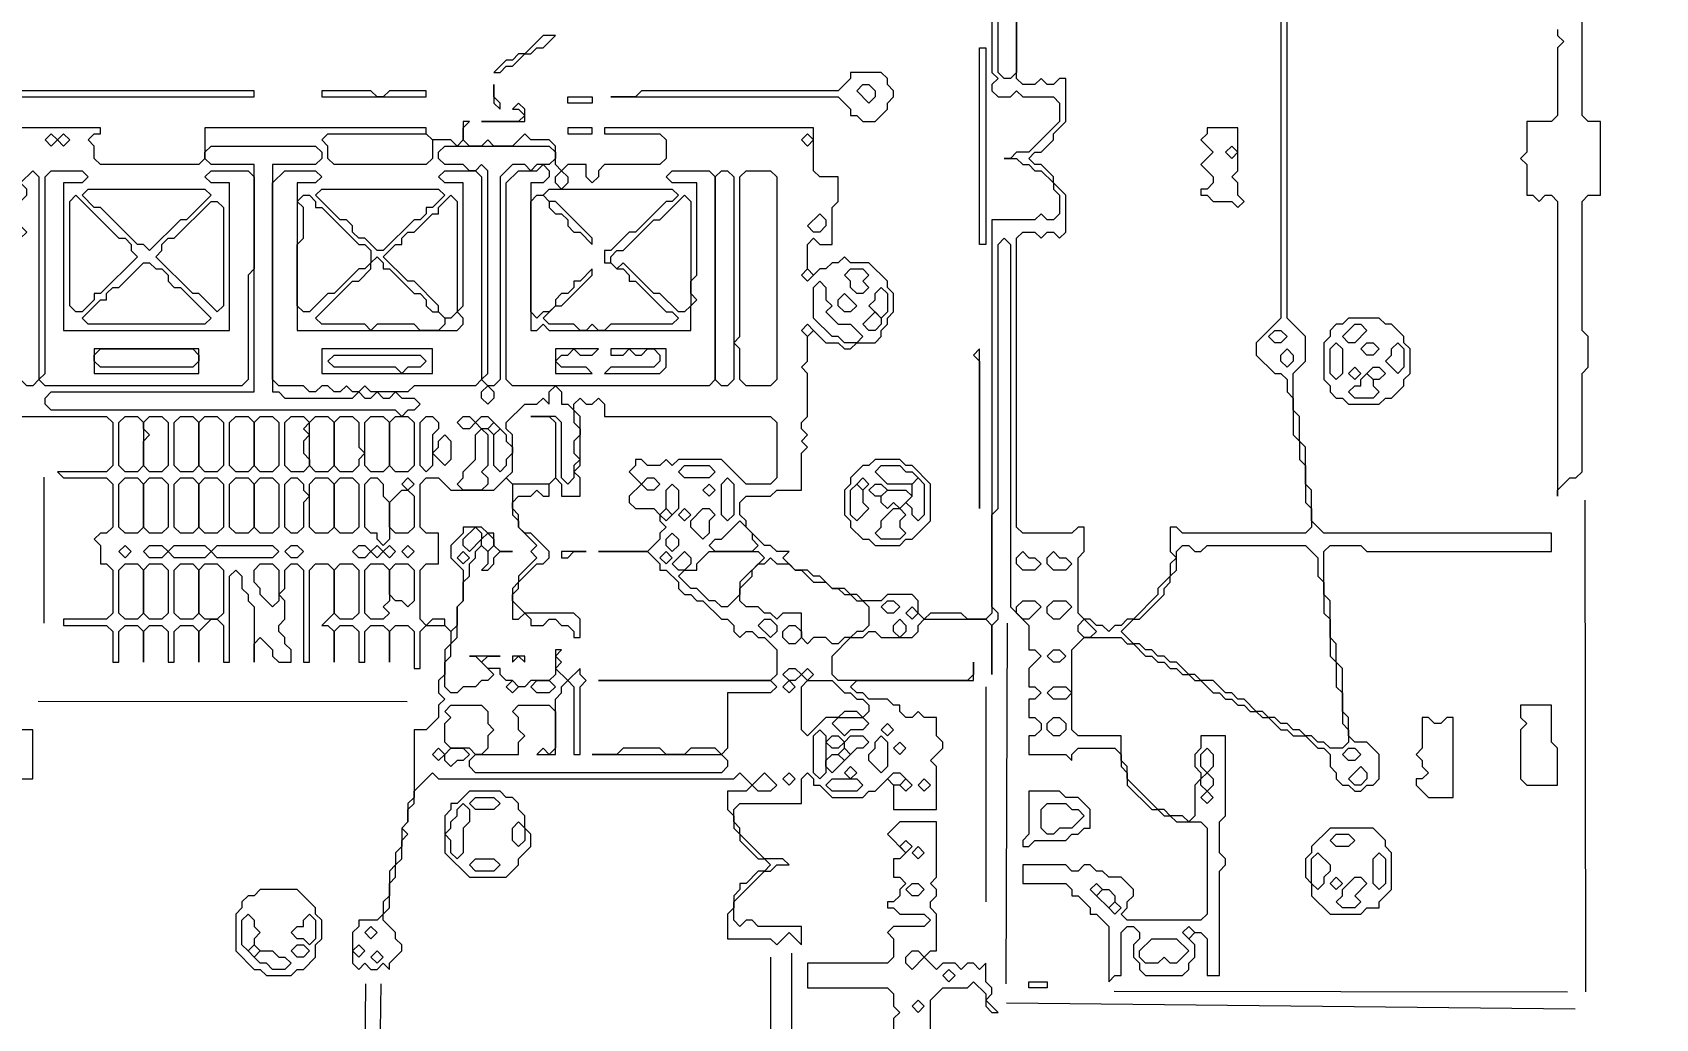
# Model space of a CAD drawing. Extents: x -542 to 1972, y 10 to 1392.
# Drawn here: x 890.9 to 1154.9, y 347 to 507.5 of the extents above; entities that cross this region are included whole.
import ezdxf

# ---------------------------------------------------------------- set-up
doc = ezdxf.new("R2010")
doc.units = 0
for name, color, linetype, lineweight in [('OCR_TEXT', 6, 'Continuous', 0), ('TEXT_FALLBACK_OUTLINE', 2, 'Continuous', 0), ('TRACE_CURVE', 6, 'Continuous', 0), ('TRACE_STRAIGHT', 5, 'Continuous', 0), ('TRACE_TEXT_SYMBOL', 6, 'Continuous', 0)]:
    doc.layers.add(name, color=color, linetype=linetype, lineweight=lineweight)
doc.styles.add('wqy-unicode', font='wqy-unicode.lff')

msp = doc.modelspace()

# ---------------------------------------------------------------- linework, layer by layer
at = {"layer": 'TEXT_FALLBACK_OUTLINE', "color": 2}
for points in [[(1105, 461), (1104, 460), (1103, 460), (1102, 459), (1102, 458), (1101, 457), (1101, 451), (1102, 450), (1102, 449), (1103, 448), (1104, 448), (1105, 447), (1110, 447), (1111, 448), (1112, 448), (1114, 450), (1114, 451), (1115, 452), (1115, 456), (1114, 457), (1114, 458), (1112, 460), (1111, 460), (1110, 461)], [(1106, 460), (1107, 460), (1108, 459), (1106, 457), (1105, 457), (1104, 458)], [(1102, 456), (1103, 457), (1104, 456), (1104, 452), (1103, 451), (1102, 452)], [(1107, 456), (1108, 457), (1109, 457), (1110, 456), (1109, 455), (1108, 455)], [(1112, 456), (1113, 457), (1114, 456), (1114, 453), (1113, 452), (1111, 454), (1112, 455)], [(1105, 452), (1106, 453), (1107, 452), (1106, 451)], [(1107, 451), (1108, 452), (1109, 451), (1109, 450), (1110, 449), (1109, 448), (1106, 448), (1105, 449), (1106, 450), (1107, 450)], [(1108, 452), (1109, 453), (1110, 453), (1111, 452), (1110, 451), (1109, 451)]]:
    msp.add_lwpolyline(points, close=True, dxfattribs=at)
at = {"layer": 'TRACE_CURVE', "color": 6}
for points in [[(1096, 448), (1096, 442), (1097, 441), (1097, 438), (1098, 437), (1098, 431), (1099, 430), (1099, 427), (1098, 426), (1078, 426), (1077, 427), (1076, 427), (1076, 423), (1077, 422), (1076, 421), (1076, 419), (1074, 417), (1074, 416), (1070, 412), (1069, 412), (1068, 411), (1067, 411), (1066, 410), (1065, 411), (1064, 411), (1063, 412), (1062, 412), (1061, 413), (1061, 422), (1062, 423), (1062, 427), (1061, 427), (1060, 426), (1052, 426), (1051, 427), (1051, 474), (1052, 475), (1054, 475), (1055, 474), (1056, 475), (1057, 475), (1058, 474), (1059, 475), (1059, 481), (1057, 483), (1057, 484), (1055, 486), (1054, 486), (1053, 487), (1054, 488), (1055, 488), (1057, 490), (1057, 491), (1059, 493), (1059, 500), (1058, 500), (1057, 499), (1056, 499), (1055, 500), (1054, 499), (1052, 499), (1051, 500), (1051, 546)], [(1094, 514), (1094, 461), (1090, 457), (1090, 455), (1093, 452), (1094, 452), (1095, 451), (1095, 449), (1096, 448)], [(1102, 388), (1103, 387), (1103, 386), (1104, 385), (1105, 385), (1106, 384), (1107, 384), (1108, 385), (1109, 385), (1110, 386), (1110, 390), (1108, 392), (1106, 392), (1105, 393), (1105, 396), (1104, 397), (1104, 404), (1103, 405), (1103, 408), (1102, 409), (1102, 415), (1101, 416), (1101, 423), (1102, 424), (1107, 424), (1108, 423), (1138, 423), (1138, 426), (1101, 426), (1099, 428), (1099, 433), (1098, 434), (1098, 440), (1097, 441), (1097, 445), (1096, 446), (1096, 452), (1098, 454), (1098, 458), (1095, 461), (1095, 514)], [(1139, 508), (1139, 507), (1140, 506), (1139, 505), (1139, 494), (1138, 493), (1134, 493), (1134, 488), (1133, 487), (1134, 486), (1134, 481), (1135, 481), (1136, 480), (1137, 481), (1138, 481), (1139, 480), (1139, 432), (1139, 433), (1141, 435), (1142, 435), (1143, 436), (1143, 452), (1144, 453), (1144, 458), (1143, 459), (1143, 480), (1144, 481), (1146, 481), (1146, 493), (1144, 493), (1143, 494), (1143, 514)], [(1047, 511), (1047, 501), (1048, 500), (1047, 499), (1047, 498), (1048, 497), (1050, 497), (1051, 498), (1052, 497), (1057, 497), (1058, 496), (1058, 493), (1053, 488), (1051, 488), (1050, 487), (1049, 487), (1051, 487), (1052, 486), (1053, 486), (1054, 485), (1055, 485), (1057, 483), (1057, 482), (1058, 481), (1058, 478), (1057, 477), (1056, 477), (1055, 478), (1054, 477), (1047, 477), (1047, 413), (1046, 412), (1043, 412), (1042, 413), (1037, 413), (1036, 412), (1035, 413), (1035, 415)], [(1019, 473), (1021, 473), (1021, 479), (1022, 480), (1022, 484), (1019, 484), (1018, 485), (1018, 492), (984, 492), (984, 491), (993, 491), (994, 490), (994, 487), (993, 486), (984, 486), (983, 485), (983, 484), (982, 483), (981, 484), (981, 486), (978, 486), (977, 485), (976, 486), (976, 489), (975, 490), (972, 490), (971, 491), (969, 489), (966, 489), (965, 490), (964, 489), (962, 489), (961, 490), (961, 492), (962, 493), (961, 493), (961, 490), (960, 489), (959, 490), (956, 490), (955, 491), (955, 492), (919, 492), (919, 487), (918, 486), (902, 486), (901, 487), (901, 489), (900, 490), (901, 491), (902, 491), (902, 492), (869, 492)], [(1035, 415), (1034, 416), (1030, 416), (1029, 415), (1026, 415), (1025, 416), (1024, 416), (1023, 417), (1021, 417), (1019, 419), (1018, 419), (1017, 420), (1015, 420), (1013, 422), (1014, 423), (1012, 423), (1011, 424), (1010, 424), (1007, 427), (1007, 428), (1006, 429), (1006, 431), (1007, 432), (1011, 432), (1012, 433), (1016, 433), (1016, 439), (1017, 440), (1016, 441), (1017, 442), (1016, 443), (1016, 444), (1017, 445), (1017, 452), (1016, 453), (1017, 454), (1017, 458), (1018, 459), (1020, 457), (1022, 457), (1023, 456), (1024, 456), (1025, 457), (1028, 457), (1029, 458), (1029, 459), (1030, 460), (1030, 461), (1031, 462), (1031, 465), (1030, 466), (1030, 467), (1027, 470), (1024, 470), (1023, 471), (1022, 470), (1021, 470), (1020, 469), (1019, 469), (1018, 468), (1017, 469), (1017, 473), (1018, 474), (1019, 473)], [(1037, 389), (1039, 391), (1039, 392), (1038, 393), (1038, 396), (1036, 396), (1035, 397), (1034, 396), (1033, 396), (1032, 397), (1032, 398), (1031, 398), (1030, 399), (1027, 399), (1026, 400), (1025, 400), (1024, 401), (1025, 402), (1044, 402), (1044, 405), (1044, 403), (1043, 402), (1022, 402), (1021, 403), (1021, 406), (1024, 409), (1026, 409), (1027, 410), (1028, 410), (1029, 409), (1034, 409), (1035, 410), (1035, 411), (1036, 412), (1046, 412), (1047, 411), (1047, 403), (1047, 411), (1048, 412), (1048, 413), (1047, 414), (1047, 429), (1048, 430), (1048, 473), (1049, 474), (1050, 473), (1050, 414), (1053, 411), (1053, 407), (1054, 407), (1055, 406), (1053, 404), (1053, 401), (1054, 401), (1055, 400), (1054, 399), (1053, 399), (1053, 396), (1054, 396), (1055, 395), (1055, 394), (1054, 393), (1053, 393), (1053, 390)], [(972, 423), (973, 422), (970, 419), (970, 418), (969, 417), (969, 412), (970, 412), (971, 413), (972, 412), (972, 411), (974, 411), (975, 412), (976, 412), (977, 411), (978, 411), (979, 410), (979, 409), (980, 409), (980, 412), (979, 413), (971, 413), (969, 415), (969, 416), (970, 417), (970, 418), (973, 421), (974, 421), (975, 422), (975, 423), (972, 426), (971, 426), (970, 427), (970, 429), (969, 430), (969, 431), (970, 432), (972, 432), (973, 433), (974, 432), (975, 432), (975, 434), (976, 435), (977, 434), (977, 432), (980, 432), (980, 435), (979, 436), (980, 437), (980, 445), (979, 446), (979, 447)], [(979, 447), (980, 448), (981, 447), (982, 447), (983, 448), (984, 447), (984, 445), (1011, 445), (1012, 444), (1012, 435), (1011, 434), (1007, 434), (1003, 438), (996, 438), (995, 437), (994, 438), (993, 437), (991, 437), (990, 438), (989, 438), (989, 437), (988, 436), (990, 434), (988, 432), (988, 431), (989, 430), (992, 430), (993, 429), (993, 428), (994, 427), (993, 426), (993, 425), (991, 423), (983, 423), (991, 423), (993, 421), (993, 420), (994, 420), (996, 418), (996, 417), (997, 416), (998, 416), (999, 415), (1000, 415), (1003, 412), (1004, 412), (1005, 411), (1005, 410), (1006, 409), (1007, 410), (1008, 410), (1009, 409), (1010, 409), (1012, 407), (1012, 403), (1011, 402), (983, 402), (1011, 402), (1012, 401), (1011, 400), (1004, 400), (1004, 391), (1003, 390), (1002, 391)], [(883, 445), (903, 445), (904, 444), (904, 437), (903, 436), (895, 436), (896, 435), (903, 435), (904, 434), (904, 427), (903, 426), (902, 426), (901, 425), (902, 424), (902, 421), (903, 421), (904, 420), (904, 413), (903, 412), (896, 412), (896, 411), (903, 411), (904, 410), (904, 405), (905, 405), (905, 410), (906, 411), (908, 411), (909, 410), (909, 405)], [(965, 402), (964, 402), (963, 401), (961, 401), (960, 400), (959, 400), (958, 401), (958, 405), (959, 406), (959, 408), (960, 409), (960, 414), (961, 415), (961, 418), (962, 419), (962, 421), (963, 422), (963, 423), (964, 424), (965, 423), (965, 421), (964, 420), (965, 420), (966, 421), (966, 422), (967, 423), (969, 423), (967, 423), (966, 424), (966, 426), (965, 426), (964, 427), (961, 427), (961, 426), (959, 424), (959, 422), (961, 420), (961, 415), (960, 414), (960, 411), (959, 410), (958, 411), (958, 412), (956, 412), (955, 411), (954, 412), (954, 420), (955, 421), (957, 421), (957, 426), (955, 426), (954, 427), (954, 434), (955, 435), (957, 435), (959, 433), (966, 433), (968, 435), (969, 434), (969, 429), (970, 428), (970, 427), (973, 424), (972, 423)], [(909, 405), (909, 410), (910, 411), (912, 411), (913, 410), (913, 405), (914, 405), (914, 410), (915, 411), (917, 411), (918, 410), (918, 405), (918, 410), (920, 412), (921, 412), (922, 411), (922, 405), (923, 405), (923, 419), (924, 420), (925, 419), (925, 417), (926, 416), (926, 415), (927, 414), (927, 405), (927, 408), (928, 409), (930, 407), (930, 406), (931, 405), (933, 405), (933, 407), (932, 408), (932, 409), (931, 410), (931, 411), (932, 412), (932, 415), (931, 416), (932, 417), (932, 420), (933, 421), (934, 421), (935, 420), (935, 405), (936, 405), (936, 420), (937, 421), (939, 421), (940, 420), (940, 413), (938, 411), (939, 411), (940, 410), (940, 405), (940, 410), (941, 411), (943, 411), (944, 410), (944, 405), (945, 405), (945, 410), (946, 411)], [(946, 411), (948, 411), (949, 410), (949, 405), (949, 410), (950, 411), (952, 411), (953, 410), (953, 404), (954, 404), (954, 410), (955, 411), (958, 411), (959, 410), (959, 408), (958, 407), (958, 403), (957, 402), (957, 400), (958, 399), (957, 398), (957, 396), (955, 394), (953, 394), (953, 383), (952, 382), (952, 379), (951, 378), (951, 375), (950, 374), (950, 372), (949, 371), (949, 367), (948, 366), (948, 364), (947, 363), (944, 363), (944, 362), (943, 361), (943, 356), (944, 355), (945, 356), (946, 355), (947, 355), (948, 356), (949, 355), (949, 356), (951, 358), (951, 359), (950, 360), (950, 361), (948, 363), (948, 364), (949, 365), (949, 369), (950, 370), (950, 372), (951, 373), (951, 376), (952, 377), (951, 378), (952, 379), (952, 381), (953, 382)], [(1002, 391), (998, 391), (997, 390), (994, 390), (993, 391), (987, 391), (986, 390), (982, 390), (1003, 390), (1004, 389), (1004, 388), (1003, 387), (963, 387), (962, 388), (962, 389), (963, 390), (970, 390), (970, 392), (971, 393), (970, 394), (970, 396), (969, 397), (970, 398), (975, 398), (976, 397), (976, 391), (975, 390), (974, 391), (973, 390), (976, 390), (976, 399), (977, 400), (977, 401), (978, 402), (979, 401), (979, 390), (980, 390), (980, 401), (981, 402), (980, 403), (980, 404), (978, 402), (976, 404), (977, 405), (976, 406), (977, 407), (976, 407), (976, 403), (975, 402), (972, 402), (971, 401), (970, 401), (969, 402), (968, 402), (967, 403), (967, 404), (965, 404), (964, 405), (965, 406), (967, 406), (962, 406), (963, 406), (966, 403), (965, 402)], [(1080, 361), (1081, 361), (1082, 360), (1082, 354), (1084, 354), (1084, 371), (1085, 372), (1085, 373), (1084, 374), (1084, 379), (1085, 380), (1085, 393), (1081, 393), (1081, 391), (1080, 390), (1080, 388), (1081, 387), (1081, 386), (1080, 385), (1080, 380), (1079, 379), (1078, 380), (1076, 380), (1075, 381), (1074, 381), (1069, 386), (1069, 388), (1068, 389), (1068, 393), (1061, 393), (1060, 394), (1060, 407), (1062, 409), (1068, 409), (1069, 408), (1070, 408), (1072, 406), (1073, 406), (1074, 405), (1075, 405), (1076, 404), (1077, 404), (1078, 403), (1079, 403), (1080, 402), (1081, 402), (1083, 400), (1084, 400), (1085, 399), (1086, 399), (1087, 398), (1088, 398), (1089, 397), (1090, 397), (1091, 396), (1092, 396), (1094, 394), (1095, 394), (1096, 393), (1098, 393), (1100, 391), (1101, 391), (1102, 390), (1102, 388)], [(889, 386), (891, 386), (891, 394), (889, 394)], [(1053, 390), (1059, 390), (1060, 389), (1060, 390), (1061, 391), (1067, 391), (1068, 390), (1068, 388), (1069, 387), (1069, 385), (1073, 381), (1074, 381), (1075, 380), (1076, 380), (1077, 379), (1081, 379), (1082, 378), (1082, 364), (1081, 363), (1069, 363), (1068, 364), (1069, 365), (1069, 366), (1070, 367), (1070, 368), (1068, 370), (1066, 370), (1065, 371), (1064, 371), (1063, 372), (1062, 372), (1061, 371), (1060, 371), (1059, 372), (1052, 372), (1052, 369), (1059, 369), (1060, 368), (1060, 367), (1061, 367), (1063, 365), (1063, 364), (1064, 364), (1066, 362), (1066, 353), (1067, 354), (1068, 354), (1068, 361), (1069, 362), (1070, 362), (1071, 361), (1071, 360), (1070, 359), (1070, 357), (1071, 356), (1071, 355), (1072, 354), (1078, 354), (1079, 355), (1079, 356), (1080, 357), (1080, 359), (1079, 360), (1080, 361)], [(953, 382), (953, 384), (956, 387), (957, 386), (1005, 386), (1006, 387), (1008, 385), (1007, 384), (1004, 384), (1004, 381), (1005, 380), (1005, 378), (1006, 377), (1006, 376), (1009, 373), (1010, 373), (1011, 372), (1010, 371), (1009, 371), (1007, 369), (1006, 369), (1006, 368), (1005, 367), (1005, 365), (1004, 364), (1004, 360), (1011, 360), (1012, 359), (1014, 361), (1016, 359), (1016, 362), (1009, 362), (1008, 363), (1007, 363), (1006, 362), (1005, 363), (1005, 366), (1010, 371), (1011, 371), (1012, 372), (1014, 372), (1013, 373), (1010, 373), (1006, 377), (1006, 378), (1005, 379), (1005, 381), (1006, 382), (1016, 382), (1016, 386), (1017, 387), (1018, 386), (1018, 385), (1019, 385), (1021, 383), (1026, 383), (1027, 384), (1028, 384), (1030, 386), (1031, 385), (1031, 381), (1038, 381), (1038, 388), (1037, 389)], [(1032, 379), (1030, 377), (1033, 374), (1032, 373), (1031, 373), (1031, 370), (1032, 370), (1033, 369), (1032, 368), (1032, 367), (1031, 366), (1030, 366), (1030, 365), (1031, 365), (1032, 364), (1036, 364), (1037, 363), (1036, 362), (1031, 362), (1030, 361), (1031, 360), (1031, 357), (1030, 356), (1017, 356), (1017, 352), (1030, 352), (1031, 351), (1031, 349), (1032, 348), (1031, 347), (1031, 338)], [(1038, 358), (1038, 364), (1037, 365), (1037, 366), (1038, 367), (1038, 368), (1037, 369), (1038, 370), (1038, 379), (1032, 379)], [(1037, 338), (1037, 350), (1039, 352), (1043, 352), (1044, 353), (1046, 351), (1046, 349), (1047, 348), (1048, 348), (1046, 350), (1047, 351), (1047, 352), (1046, 353), (1046, 356), (1045, 355), (1044, 356), (1043, 356), (1042, 355), (1041, 356), (1039, 356), (1038, 355), (1036, 357), (1037, 358), (1038, 358)]]:
    msp.add_lwpolyline(points, dxfattribs=at)
for points in [[(1048, 510), (1049, 511), (1050, 511), (1051, 510), (1051, 501), (1050, 500), (1049, 500), (1048, 501)], [(893, 490), (894, 491), (895, 490), (894, 489)], [(919, 488), (920, 489), (937, 489), (938, 488), (938, 487), (937, 486), (930, 486), (930, 449), (931, 449), (932, 448), (943, 448), (944, 449), (945, 448), (946, 448), (947, 449), (948, 448), (949, 448), (950, 449), (951, 448), (953, 448), (954, 447), (953, 446), (952, 446), (951, 445), (950, 446), (894, 446), (893, 447), (893, 448), (894, 449), (927, 449), (927, 486), (920, 486), (919, 487)], [(895, 490), (896, 491), (897, 490), (896, 489)], [(938, 490), (939, 491), (955, 491), (956, 490), (956, 487), (955, 486), (940, 486), (939, 487), (939, 489)], [(957, 488), (958, 489), (975, 489), (976, 488), (976, 487), (975, 486), (973, 486), (972, 485), (971, 486), (969, 486), (967, 484), (967, 451), (966, 450), (965, 450), (964, 451), (965, 452), (965, 485), (964, 486), (963, 485), (962, 485), (961, 486), (958, 486), (957, 487)], [(1016, 490), (1017, 491), (1018, 490), (1017, 489)], [(973, 485), (974, 486), (975, 485), (975, 484), (974, 483), (972, 483), (972, 459), (973, 459), (974, 460), (975, 459), (998, 459), (998, 463), (999, 464), (998, 465), (998, 467), (999, 468), (999, 483), (995, 483), (994, 484), (995, 485), (1001, 485), (1002, 484), (1002, 451), (1001, 450), (969, 450), (968, 451), (968, 483), (970, 485)], [(891, 485), (892, 484), (892, 451), (891, 450), (890, 450), (889, 451), (889, 474), (890, 475), (889, 476), (889, 480), (890, 481), (890, 482), (889, 483)], [(893, 484), (894, 485), (899, 485), (900, 484), (899, 483), (896, 483), (896, 459), (923, 459), (923, 483), (920, 483), (919, 484), (920, 485), (926, 485), (927, 484), (927, 469), (926, 468), (926, 451), (925, 450), (893, 450), (892, 451), (893, 452)], [(932, 485), (937, 485), (938, 484), (937, 483), (934, 483), (934, 459), (960, 459), (961, 460), (961, 461), (960, 462), (961, 463), (961, 483), (958, 483), (957, 484), (958, 485), (963, 485), (964, 484), (964, 451), (963, 450), (953, 450), (952, 449), (946, 449), (945, 450), (944, 449), (943, 449), (942, 450), (941, 449), (940, 449), (939, 450), (938, 450), (937, 449), (936, 449), (935, 450), (931, 450), (930, 451), (930, 483)], [(976, 484), (977, 485), (978, 484), (978, 483), (977, 482), (976, 483)], [(1002, 484), (1003, 485), (1004, 485), (1005, 484), (1005, 451), (1004, 450), (1003, 450), (1002, 451)], [(1006, 484), (1007, 485), (1011, 485), (1012, 484), (1012, 451), (1011, 450), (1007, 450), (1006, 451), (1006, 456), (1005, 457), (1006, 458)], [(897, 480), (898, 481), (905, 474), (906, 474), (907, 473), (907, 472), (908, 471), (902, 465), (901, 465), (901, 464), (899, 462), (898, 462), (897, 463)], [(899, 481), (900, 482), (919, 482), (920, 481), (916, 477), (915, 477), (910, 472), (909, 473), (908, 473), (902, 479), (901, 479)], [(934, 480), (935, 481), (936, 481), (937, 480), (937, 479), (938, 479), (944, 473), (945, 473), (946, 472), (946, 470), (945, 469), (944, 469), (940, 465), (939, 465), (936, 462), (935, 462), (934, 463), (934, 473), (935, 474), (935, 479)], [(937, 481), (938, 482), (957, 482), (958, 481), (956, 479), (955, 479), (955, 478), (954, 477), (953, 477), (948, 472), (947, 472), (945, 474), (944, 474), (943, 475), (943, 476), (942, 477), (941, 477)], [(959, 481), (960, 480), (960, 462), (959, 461), (958, 461), (957, 462), (957, 463), (953, 467), (952, 467), (948, 471), (950, 473), (951, 473), (951, 474), (952, 475), (953, 475), (956, 478), (957, 478), (957, 479)], [(974, 481), (975, 482), (995, 482), (996, 481), (995, 480), (994, 480), (989, 475), (988, 475), (985, 472), (984, 472), (984, 470), (985, 470), (986, 469), (987, 469), (988, 468), (988, 467), (989, 467), (994, 462), (995, 462), (996, 461), (995, 460), (985, 460), (984, 459), (983, 459), (982, 460), (981, 459), (980, 459), (979, 460), (975, 460), (974, 461), (976, 463), (977, 463), (982, 468), (982, 469), (980, 467), (979, 467), (979, 466), (978, 465), (977, 465), (976, 464), (976, 463), (975, 462), (974, 462), (973, 461), (972, 462), (972, 480), (973, 481), (974, 481), (975, 480), (975, 479), (976, 478), (977, 478), (978, 477), (978, 476), (979, 475), (980, 475), (982, 473), (982, 474), (976, 480), (975, 480)], [(997, 481), (998, 480), (998, 463), (997, 462), (996, 462), (993, 465), (992, 465), (987, 470), (986, 469), (985, 470), (985, 471), (986, 472), (987, 472), (992, 477), (993, 477)], [(920, 480), (921, 480), (922, 479), (922, 463), (921, 462), (918, 465), (917, 465), (911, 471), (912, 472), (912, 473), (913, 474), (914, 474)], [(1019, 478), (1020, 477), (1020, 476), (1019, 475), (1018, 475), (1017, 476)], [(909, 470), (910, 470), (911, 469), (912, 469), (913, 468), (913, 467), (914, 466), (915, 466), (920, 461), (919, 460), (900, 460), (899, 461), (902, 464), (903, 464), (903, 465), (904, 466), (905, 466)], [(946, 470), (947, 471), (948, 470), (948, 469), (949, 469), (953, 465), (954, 465), (955, 464), (955, 463), (956, 462), (957, 462), (958, 461), (958, 460), (957, 459), (954, 459), (953, 460), (947, 460), (946, 459), (945, 460), (938, 460), (937, 461), (943, 467), (944, 467), (946, 469)], [(1016, 468), (1017, 469), (1018, 468), (1017, 467)], [(1023, 468), (1024, 469), (1026, 469), (1027, 468), (1026, 467), (1027, 466), (1026, 465), (1025, 465), (1024, 466), (1024, 467)], [(1018, 466), (1019, 467), (1020, 466), (1020, 464), (1021, 463), (1020, 462), (1022, 460), (1024, 460), (1026, 458), (1025, 457), (1023, 457), (1022, 458), (1021, 458), (1018, 461)], [(1022, 464), (1023, 465), (1025, 463), (1024, 462), (1023, 462), (1022, 463)], [(1028, 465), (1029, 466), (1030, 465), (1030, 462), (1029, 461), (1027, 463), (1028, 464)], [(1028, 462), (1029, 461), (1029, 460), (1028, 459), (1027, 459), (1026, 460)], [(1016, 459), (1017, 460), (1018, 459), (1017, 458)], [(1092, 458), (1093, 459), (1094, 459), (1095, 458), (1094, 457), (1093, 457)], [(1094, 455), (1095, 456), (1096, 455), (1096, 454), (1095, 453), (1094, 454)], [(964, 449), (965, 450), (966, 449), (966, 448), (965, 447), (964, 448)], [(975, 449), (976, 450), (977, 449), (977, 447), (978, 447), (979, 446), (979, 444), (980, 443), (980, 442), (979, 441), (979, 439), (980, 438), (979, 437), (979, 435), (978, 434), (977, 435), (977, 444), (976, 445), (972, 445), (975, 445), (976, 444), (976, 435), (975, 434), (969, 434), (968, 435), (969, 436), (969, 442), (968, 443), (968, 444), (971, 447), (973, 447), (974, 448), (975, 447)], [(905, 444), (906, 445), (908, 445), (909, 444), (909, 437), (908, 436), (906, 436), (905, 437)], [(909, 444), (910, 445), (912, 445), (913, 444), (913, 437), (912, 436), (910, 436), (909, 437), (909, 441), (910, 442), (909, 443)], [(914, 444), (915, 445), (917, 445), (918, 444), (918, 437), (917, 436), (915, 436), (914, 437)], [(918, 444), (919, 445), (921, 445), (922, 444), (922, 437), (921, 436), (919, 436), (918, 437)], [(923, 444), (924, 445), (926, 445), (927, 444), (927, 437), (926, 436), (924, 436), (923, 437)], [(927, 444), (928, 445), (930, 445), (931, 444), (931, 437), (930, 436), (928, 436), (927, 437)], [(932, 444), (933, 445), (935, 445), (936, 444), (935, 443), (936, 442), (935, 441), (935, 439), (936, 438), (936, 437), (935, 436), (933, 436), (932, 437)], [(936, 444), (937, 445), (939, 445), (940, 444), (940, 437), (939, 436), (937, 436), (936, 437)], [(940, 444), (941, 445), (943, 445), (944, 444), (944, 440), (945, 439), (944, 438), (944, 437), (943, 436), (941, 436), (940, 437)], [(945, 444), (946, 445), (948, 445), (949, 444), (949, 437), (948, 436), (946, 436), (945, 437)], [(949, 444), (950, 445), (952, 445), (953, 444), (953, 437), (952, 436), (950, 436), (949, 437)], [(954, 444), (955, 445), (956, 445), (957, 444), (957, 443), (956, 442), (956, 437), (955, 436), (954, 437)], [(960, 444), (961, 445), (962, 445), (963, 444), (962, 443), (961, 443)], [(963, 444), (964, 445), (965, 445), (966, 444), (965, 443), (964, 443)], [(965, 443), (966, 444), (967, 443), (966, 442)], [(957, 441), (958, 442), (959, 441), (959, 438), (958, 437), (956, 439), (957, 440)], [(963, 442), (964, 443), (965, 442), (965, 437), (964, 436), (965, 435), (965, 434), (964, 433), (961, 433), (960, 434), (961, 435), (961, 436), (963, 438)], [(966, 442), (967, 443), (968, 442), (968, 441), (969, 440), (969, 439), (968, 438), (968, 437), (967, 436), (966, 437)], [(996, 436), (997, 437), (1001, 437), (1002, 436), (1001, 435), (997, 435)], [(905, 434), (906, 435), (908, 435), (909, 434), (909, 427), (908, 426), (906, 426), (905, 427)], [(909, 434), (910, 435), (912, 435), (913, 434), (913, 427), (912, 426), (910, 426), (909, 427)], [(914, 434), (915, 435), (917, 435), (918, 434), (918, 427), (917, 426), (915, 426), (914, 427)], [(918, 434), (919, 435), (921, 435), (922, 434), (922, 427), (921, 426), (919, 426), (918, 427)], [(923, 434), (924, 435), (926, 435), (927, 434), (927, 427), (926, 426), (924, 426), (923, 427)], [(927, 434), (928, 435), (930, 435), (931, 434), (931, 427), (930, 426), (928, 426), (927, 427)], [(932, 434), (933, 435), (934, 435), (935, 434), (935, 433), (936, 432), (935, 431), (935, 427), (934, 426), (933, 426), (932, 427)], [(936, 434), (937, 435), (939, 435), (940, 434), (940, 427), (939, 426), (937, 426), (936, 427)], [(940, 434), (941, 435), (943, 435), (944, 434), (944, 427), (943, 426), (941, 426), (940, 427)], [(945, 434), (946, 435), (947, 435), (948, 434), (948, 432), (949, 431), (949, 425), (948, 424), (947, 425), (947, 426), (946, 426), (945, 427)], [(951, 433), (952, 433), (953, 432), (953, 427), (952, 426), (950, 426), (949, 427), (949, 431)], [(951, 434), (952, 435), (953, 434), (952, 433)], [(990, 434), (991, 435), (992, 435), (993, 434), (992, 433), (991, 433)], [(994, 433), (995, 434), (996, 433), (996, 430), (995, 429), (994, 430)], [(1000, 433), (1001, 434), (1002, 433), (1001, 432)], [(1003, 434), (1004, 435), (1005, 434), (1005, 429), (1004, 428), (1003, 429)], [(993, 429), (994, 430), (995, 429), (994, 428)], [(996, 429), (997, 430), (998, 429), (997, 428)], [(1000, 430), (1001, 430), (1002, 429), (1001, 428), (1001, 426), (1000, 425), (998, 427), (998, 428)], [(1006, 428), (1008, 426), (1008, 425), (1009, 424), (1008, 423), (1002, 423), (1001, 424), (1002, 425), (1003, 425)], [(963, 427), (964, 426), (964, 425), (962, 423), (961, 424), (961, 425)], [(964, 425), (965, 426), (966, 425), (966, 424), (965, 423), (964, 424)], [(994, 425), (995, 426), (996, 425), (996, 424), (995, 423), (994, 424)], [(905, 423), (906, 424), (907, 423), (906, 422)], [(909, 423), (910, 424), (912, 424), (913, 423), (912, 422), (910, 422)], [(913, 423), (914, 424), (919, 424), (920, 423), (919, 422), (914, 422)], [(920, 423), (921, 424), (930, 424), (931, 423), (930, 422), (921, 422)], [(932, 423), (933, 424), (934, 424), (935, 423), (934, 422), (933, 422)], [(943, 423), (944, 424), (945, 424), (946, 423), (945, 422), (944, 422)], [(946, 423), (947, 424), (948, 423), (947, 422)], [(948, 423), (949, 424), (950, 423), (949, 422)], [(951, 423), (952, 424), (953, 423), (952, 422)], [(960, 422), (961, 423), (962, 422), (961, 421)], [(993, 422), (994, 423), (995, 422), (994, 421)], [(997, 423), (998, 422), (998, 421), (997, 420), (996, 420), (995, 421)], [(1001, 423), (1009, 423), (1010, 422), (1006, 418), (1006, 416), (1004, 414), (1003, 414), (1002, 415), (1001, 415), (999, 417), (998, 417), (996, 419), (997, 420), (999, 420), (999, 421)], [(1051, 422), (1052, 423), (1053, 422), (1054, 422), (1055, 421), (1054, 420), (1052, 420), (1051, 421)], [(1056, 422), (1057, 423), (1058, 422), (1059, 422), (1060, 421), (1059, 420), (1057, 420), (1056, 421)], [(1077, 423), (1078, 424), (1079, 424), (1080, 423), (1081, 423), (1082, 424), (1098, 424), (1100, 422), (1100, 419), (1101, 418), (1101, 413), (1102, 412), (1102, 406), (1103, 405), (1103, 401), (1104, 400), (1104, 395), (1105, 394), (1105, 392), (1104, 391), (1102, 391), (1101, 392), (1100, 392), (1099, 393), (1098, 393), (1097, 394), (1096, 394), (1095, 395), (1094, 395), (1093, 396), (1092, 396), (1091, 397), (1090, 397), (1088, 399), (1087, 399), (1086, 400), (1085, 400), (1083, 402), (1081, 402), (1080, 403), (1079, 403), (1077, 405), (1076, 405), (1075, 406), (1074, 406), (1073, 407), (1072, 407), (1071, 408), (1070, 408), (1068, 410), (1070, 412), (1071, 412), (1075, 416), (1075, 417), (1076, 418), (1076, 419), (1077, 420)], [(905, 420), (906, 421), (908, 421), (909, 420), (909, 413), (908, 412), (906, 412), (905, 413)], [(909, 420), (910, 421), (912, 421), (913, 420), (913, 413), (912, 412), (910, 412), (909, 413)], [(914, 420), (915, 421), (917, 421), (918, 420), (918, 413), (917, 412), (915, 412), (914, 413)], [(918, 420), (919, 421), (921, 421), (922, 420), (922, 413), (921, 412), (919, 412), (918, 413)], [(927, 420), (928, 421), (930, 421), (931, 420), (931, 415), (930, 414), (928, 416), (928, 417), (927, 418)], [(940, 420), (941, 421), (943, 421), (944, 420), (944, 413), (943, 412), (941, 412), (940, 413)], [(945, 420), (946, 421), (948, 421), (949, 420), (949, 415), (948, 414), (949, 413), (948, 412), (946, 412), (945, 413)], [(949, 420), (950, 421), (952, 421), (953, 420), (953, 415), (952, 414), (951, 415), (950, 415), (949, 416)], [(1010, 421), (1011, 422), (1012, 421), (1014, 421), (1015, 420), (1016, 420), (1018, 418), (1020, 418), (1021, 417), (1022, 417), (1023, 416), (1024, 416), (1025, 415), (1026, 415), (1027, 414), (1027, 411), (1026, 410), (1025, 410), (1024, 409), (1023, 409), (1022, 408), (1021, 408), (1020, 409), (1018, 409), (1017, 408), (1016, 409), (1016, 413), (1013, 413), (1012, 412), (1011, 413), (1010, 413), (1009, 414), (1007, 414), (1006, 415), (1006, 417), (1008, 419), (1008, 420), (1009, 421)], [(1029, 414), (1030, 415), (1031, 415), (1032, 414), (1031, 413), (1030, 413)], [(1051, 414), (1052, 415), (1054, 415), (1055, 414), (1053, 412), (1052, 412), (1051, 413)], [(1056, 414), (1057, 415), (1059, 415), (1060, 414), (1058, 412), (1057, 412), (1056, 413)], [(1009, 411), (1010, 412), (1011, 412), (1012, 411), (1012, 410), (1011, 409)], [(1031, 411), (1032, 412), (1033, 411), (1033, 410), (1032, 409), (1031, 410)], [(1033, 413), (1034, 414), (1035, 413), (1034, 412)], [(1061, 411), (1062, 412), (1064, 410), (1063, 409), (1062, 409), (1061, 410)], [(1013, 410), (1014, 411), (1015, 411), (1016, 410), (1016, 409), (1015, 408), (1014, 408), (1013, 409)], [(1056, 406), (1057, 407), (1058, 407), (1059, 406), (1058, 405), (1057, 405)], [(1013, 403), (1014, 404), (1015, 404), (1016, 403), (1015, 402), (1014, 402)], [(1016, 403), (1017, 404), (1018, 403), (1017, 402)], [(968, 401), (969, 402), (970, 401), (969, 400)], [(972, 401), (973, 402), (975, 402), (976, 401), (975, 400), (973, 400)], [(1013, 401), (1014, 402), (1015, 401), (1014, 400)], [(1016, 401), (1017, 402), (1021, 402), (1023, 400), (1024, 400), (1025, 399), (1026, 399), (1027, 398), (1027, 397), (1026, 396), (1025, 397), (1023, 397), (1022, 396), (1020, 396), (1017, 393), (1016, 394)], [(1056, 400), (1057, 401), (1059, 401), (1060, 400), (1059, 399), (1057, 399)], [(958, 397), (959, 398), (964, 398), (965, 397), (965, 395), (966, 394), (965, 393), (965, 391), (964, 390), (963, 390), (962, 391), (959, 391), (958, 392), (958, 395), (959, 396)], [(1021, 395), (1022, 396), (1026, 396), (1027, 395), (1026, 394), (1024, 394), (1023, 393)], [(1056, 395), (1057, 396), (1058, 396), (1059, 395), (1059, 394), (1058, 393), (1057, 393), (1056, 394)], [(1018, 393), (1019, 394), (1020, 393), (1020, 387), (1019, 386), (1018, 387)], [(1029, 394), (1030, 395), (1031, 394), (1030, 393)], [(956, 390), (957, 391), (958, 390), (957, 389)], [(958, 390), (959, 391), (961, 391), (962, 390), (961, 389), (960, 389), (959, 388), (958, 389)], [(1020, 392), (1021, 393), (1022, 393), (1023, 392), (1022, 391), (1021, 391)], [(1022, 390), (1023, 391), (1024, 390), (1023, 389)], [(1023, 392), (1024, 393), (1026, 393), (1027, 392), (1026, 391), (1025, 391), (1024, 390), (1023, 391)], [(1028, 392), (1029, 393), (1030, 392), (1030, 388), (1029, 387), (1027, 389), (1027, 390), (1028, 391)], [(1031, 391), (1032, 392), (1033, 391), (1032, 390)], [(1081, 390), (1082, 391), (1083, 390), (1083, 388), (1082, 387), (1081, 388)], [(1104, 390), (1105, 391), (1106, 391), (1107, 390), (1106, 389), (1105, 389)], [(1020, 389), (1021, 390), (1022, 390), (1023, 389), (1021, 387), (1020, 388)], [(1010, 387), (1012, 385), (1011, 384), (1009, 384), (1008, 385)], [(1013, 386), (1014, 387), (1015, 386), (1014, 385)], [(1020, 385), (1021, 386), (1025, 386), (1026, 385), (1025, 384), (1021, 384)], [(1023, 387), (1024, 388), (1025, 387), (1024, 386)], [(1030, 386), (1031, 387), (1032, 387), (1033, 386), (1032, 385), (1031, 385)], [(1032, 385), (1033, 386), (1034, 385), (1033, 384)], [(1035, 385), (1036, 386), (1037, 385), (1036, 384)], [(1081, 386), (1082, 387), (1083, 386), (1083, 385), (1082, 384), (1081, 385)], [(1107, 388), (1108, 387), (1108, 386), (1107, 385), (1106, 385), (1105, 386)], [(1081, 383), (1082, 384), (1083, 383), (1082, 382)], [(1032, 375), (1033, 376), (1034, 375), (1033, 374)], [(1034, 374), (1035, 375), (1036, 374), (1035, 373)], [(1033, 368), (1034, 369), (1035, 369), (1036, 368), (1035, 367), (1034, 367)], [(1063, 368), (1064, 369), (1065, 368), (1064, 367)], [(1064, 367), (1065, 368), (1066, 368), (1067, 367), (1067, 366), (1066, 365)], [(1066, 365), (1067, 366), (1068, 365), (1067, 364)], [(945, 361), (946, 362), (947, 361), (946, 360)], [(1078, 361), (1079, 362), (1080, 361), (1079, 360)], [(1073, 360), (1077, 360), (1079, 358), (1077, 356), (1076, 356), (1075, 357), (1074, 356), (1072, 356), (1071, 357), (1071, 358)], [(943, 358), (944, 359), (945, 358), (944, 357)], [(946, 357), (947, 358), (948, 357), (947, 356)], [(1033, 357), (1034, 358), (1035, 358), (1036, 357), (1034, 355), (1033, 356)], [(1039, 354), (1040, 355), (1041, 354), (1040, 353)], [(1034, 349), (1035, 350), (1036, 349), (1035, 348)]]:
    msp.add_lwpolyline(points, close=True, dxfattribs=at)
at = {"layer": 'TRACE_STRAIGHT', "color": 5}
for p, q in [((892.78, 435.13), (892.79, 411.37)), ((1143.45, 431.37), (1143.54, 351.37)), ((1049.3, 352.63), (1049.54, 411.38)), ((1046, 401), (1046, 366)), ((891.88, 398.64), (951.88, 398.61)), ((1011, 357), (1011, 264)), ((1014.34, 261.38), (1014.45, 357.62)), ((944.69, 301.37), (945.16, 352.63)), ((946.95, 300.12), (947.64, 352.63)), ((1066.88, 351.45), (1140.62, 351.35)), ((1049.37, 349.54), (1141.87, 348.61))]:
    msp.add_line(p, q, dxfattribs=at)
at = {"layer": 'TRACE_TEXT_SYMBOL', "color": 6}
for points in [[(974, 507), (971, 504), (970, 504), (969, 503), (968, 503), (966, 501), (967, 501), (968, 502), (969, 502), (971, 504), (972, 504), (973, 505), (974, 505), (976, 507)], [(872, 506), (872, 502), (871, 501), (870, 501), (869, 500), (869, 499), (868, 498), (868, 496), (870, 494), (874, 494), (877, 497), (927, 497), (927, 498), (877, 498), (874, 501), (873, 501), (872, 502)], [(1045, 505), (1046, 505), (1046, 473), (1045, 473)], [(966, 499), (966, 496), (967, 495), (967, 496), (966, 497)], [(1024, 501), (1024, 500), (1022, 498), (990, 498), (989, 497), (985, 497), (1022, 497), (1024, 495), (1024, 494), (1025, 494), (1026, 493), (1028, 493), (1030, 495), (1030, 496), (1031, 497), (1031, 498), (1030, 499), (1030, 500), (1029, 501)], [(1025, 498), (1026, 499), (1027, 499), (1028, 498), (1028, 497), (1027, 496)], [(938, 498), (938, 497), (955, 497), (955, 498), (949, 498), (948, 497), (947, 497), (946, 498)], [(978, 497), (982, 497), (982, 496), (978, 496)], [(970, 496), (969, 495), (970, 495), (971, 494), (970, 493), (964, 493), (971, 493), (971, 495)], [(978, 492), (978, 491), (982, 491), (982, 492)], [(1082, 492), (1082, 491), (1081, 490), (1083, 488), (1081, 486), (1083, 484), (1083, 483), (1082, 482), (1081, 482), (1081, 481), (1082, 481), (1083, 480), (1086, 480), (1087, 479), (1088, 480), (1087, 481), (1087, 483), (1086, 484), (1087, 485), (1087, 492)], [(1085, 488), (1086, 489), (1087, 488), (1086, 487)], [(901, 456), (901, 452), (918, 452), (918, 456)], [(901, 455), (902, 456), (917, 456), (918, 455), (918, 454), (917, 453), (902, 453), (901, 454)], [(938, 456), (938, 452), (956, 452), (956, 456)], [(939, 454), (940, 455), (954, 455), (955, 454), (954, 453), (952, 453), (951, 452), (950, 453), (940, 453)], [(976, 456), (976, 452), (982, 452), (981, 453), (977, 453), (976, 454), (977, 455), (978, 455), (979, 456), (980, 455), (982, 455), (983, 456)], [(985, 456), (985, 455), (987, 455), (988, 456), (989, 455), (990, 455), (991, 456), (992, 456), (993, 455), (993, 454), (992, 453), (985, 453), (984, 452), (993, 452), (994, 453), (994, 456)], [(1045, 456), (1044, 455), (1045, 454), (1045, 430)], [(1028, 438), (1027, 437), (1026, 437), (1024, 435), (1024, 434), (1023, 433), (1023, 429), (1024, 428), (1024, 427), (1026, 425), (1027, 425), (1028, 424), (1032, 424), (1033, 425), (1034, 425), (1037, 428), (1037, 434), (1034, 437), (1033, 437), (1032, 438)], [(1028, 436), (1029, 437), (1032, 437), (1033, 436), (1034, 436), (1035, 435), (1034, 434), (1030, 434)], [(1024, 433), (1025, 434), (1026, 433), (1026, 431), (1027, 430), (1025, 428), (1024, 429)], [(1025, 434), (1026, 435), (1027, 434), (1026, 433)], [(1027, 433), (1028, 434), (1029, 434), (1030, 433), (1029, 432), (1028, 432)], [(1029, 432), (1030, 433), (1033, 433), (1034, 432), (1032, 430), (1031, 431), (1030, 430), (1029, 431)], [(1034, 434), (1035, 435), (1036, 434), (1036, 429), (1035, 428), (1034, 429), (1034, 430), (1033, 431), (1034, 432)], [(1031, 430), (1032, 430), (1033, 429), (1032, 428), (1032, 427), (1033, 426), (1032, 425), (1029, 425), (1028, 426), (1029, 427), (1029, 428)], [(977, 423), (977, 422), (978, 422), (979, 423), (981, 423)], [(969, 406), (969, 405), (970, 406), (971, 405), (971, 406)], [(1117, 396), (1117, 391), (1116, 390), (1117, 389), (1117, 388), (1118, 387), (1117, 386), (1116, 386), (1116, 385), (1118, 383), (1122, 383), (1122, 396), (1121, 396), (1120, 395), (1119, 395), (1118, 396)], [(1133, 398), (1133, 396), (1134, 395), (1133, 394), (1133, 386), (1134, 385), (1139, 385), (1139, 391), (1138, 392), (1138, 398)], [(962, 384), (960, 382), (959, 382), (959, 381), (958, 380), (958, 374), (962, 370), (968, 370), (970, 372), (970, 373), (972, 375), (972, 377), (971, 378), (971, 380), (970, 381), (970, 382), (969, 383), (968, 383), (967, 384)], [(962, 382), (963, 383), (966, 383), (967, 382), (966, 381), (963, 381)], [(1053, 384), (1053, 377), (1052, 376), (1052, 375), (1053, 375), (1054, 376), (1059, 376), (1060, 377), (1061, 377), (1062, 378), (1063, 378), (1063, 381), (1061, 383), (1059, 383), (1058, 384)], [(960, 381), (961, 382), (962, 381), (962, 379), (961, 378), (961, 374), (960, 373), (959, 374), (959, 376), (958, 377), (959, 378), (959, 379), (960, 380)], [(1055, 381), (1056, 382), (1059, 382), (1060, 381), (1061, 381), (1062, 380), (1060, 378), (1058, 378), (1057, 377), (1056, 377), (1055, 378)], [(969, 378), (970, 379), (971, 378), (971, 376), (970, 375), (969, 376)], [(1102, 378), (1099, 375), (1099, 374), (1098, 373), (1098, 370), (1099, 369), (1099, 367), (1102, 364), (1107, 364), (1108, 365), (1110, 365), (1110, 366), (1112, 368), (1112, 374), (1111, 375), (1111, 376), (1109, 378)], [(1102, 376), (1103, 377), (1105, 377), (1106, 376), (1105, 375), (1103, 375)], [(962, 372), (963, 373), (966, 373), (967, 372), (966, 371), (963, 371)], [(1099, 373), (1100, 374), (1102, 372), (1102, 371), (1101, 370), (1101, 369), (1100, 368), (1099, 369)], [(1109, 373), (1110, 374), (1111, 373), (1111, 369), (1110, 368), (1109, 369)], [(1102, 369), (1103, 370), (1104, 369), (1103, 368)], [(1106, 370), (1107, 370), (1108, 369), (1106, 367), (1107, 366), (1106, 365), (1104, 365), (1103, 366), (1104, 367), (1104, 368)], [(928, 368), (927, 367), (926, 367), (925, 366), (925, 365), (924, 364), (924, 358), (927, 355), (928, 355), (929, 354), (933, 354), (934, 355), (935, 355), (937, 357), (937, 359), (938, 360), (938, 363), (937, 364), (937, 365), (934, 368)], [(925, 363), (926, 364), (927, 363), (927, 362), (928, 361), (927, 360), (927, 359), (926, 358), (925, 359)], [(935, 363), (936, 364), (937, 363), (937, 360), (936, 359), (935, 360), (934, 360), (933, 361), (934, 362), (935, 362)], [(926, 358), (927, 359), (928, 358), (927, 357)], [(927, 357), (928, 358), (930, 358), (931, 357), (932, 357), (933, 356), (932, 355), (930, 355), (929, 356), (928, 356)], [(933, 358), (934, 359), (935, 359), (936, 358), (935, 357), (934, 357)], [(1053, 353), (1056, 353), (1056, 352), (1053, 352)]]:
    msp.add_lwpolyline(points, close=True, dxfattribs=at)

# ---------------------------------------------------------------- texts
at = {"layer": 'OCR_TEXT', "color": 6, "style": 'wqy-unicode', "width": 0.72}
for s, height, rotation, p in [('安能据调器时止保证共距景造、墙迪均距高', 109.4391, -1.5074, (-303.92, 248.76)), ('阿距不觉道足报北妥求矿，可像近当俱些。', 106.6805, -1.4321, (-249.62, 246.71))]:
    msp.add_text(s, height=height, rotation=rotation, dxfattribs=at).set_placement(p)

doc.saveas('drawing.dxf')
